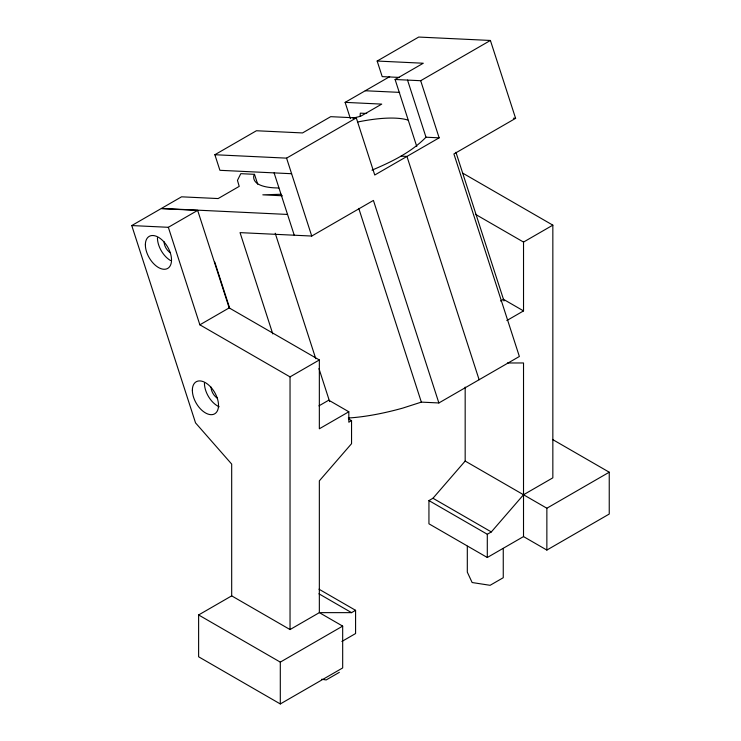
<?xml version="1.0" encoding="UTF-8"?>
<svg xmlns="http://www.w3.org/2000/svg" width="741" height="741" viewBox="0 0 741 741"><rect width="100%" height="100%" fill="white"/><g stroke="black" fill="none" stroke-linecap="round" stroke-linejoin="round"><path stroke-width="1.11" d="M465.172 387.08L465.172 461.059L432.966 498.248L428.937 500.573L428.937 523.804L487.3 557.501L523.517 536.586L523.526 362.97L507.428 362.979M546.858 550.063L546.867 508.224L609.241 472.212L609.241 514.041L546.858 550.063L523.517 536.586M360.043 116.467L360.33 113.16L366.73 113.466M287.536 214.445L161.427 208.434L181.545 196.819L218.132 198.56L239.213 186.38L237.463 180.378L240.788 173.672L254.506 174.33L253.765 175.812A85.372 24.249 -17.9 0 0 278.838 187.964M428.937 500.573L487.3 534.261L491.32 531.936L523.526 494.756L552.842 477.834L552.842 225.153L462.662 173.098M416.766 146.505L395.101 79.5L420.684 80.713L439.144 137.835L425.992 137.205C411.116 152.479 391.368 161.927 371.982 170.161M399.492 77.434L382.199 76.619L377.16 61.04L418.711 37.05L490.403 40.459L515.606 118.338L453.909 153.961L519.367 356.486L438.876 402.956L373.418 200.431L311.729 236.046L291.611 173.718L219.91 170.31L214.871 154.73L256.423 130.749L302.541 132.935L330.708 116.67L356.291 117.893L374.751 175.015L439.144 137.835M231.683 595.866L231.683 464.088L195.541 422.889L131.759 225.56L161.075 208.638L197.652 210.379L229.173 307.904L319.343 359.959L319.343 428.789L348.816 411.774L348.816 422.213L351.549 420.638L351.549 443.674L319.343 480.853L319.343 612.64L290.037 629.563L231.683 595.866L198.616 614.956L198.616 656.785L280.302 703.95L342.685 667.937L342.675 626.108L319.343 612.64L351.549 612.64L355.578 610.315L355.578 633.546L341.87 641.465M350.382 118.597L345.13 102.369L389.683 76.656M395.101 79.5L423.278 63.235L377.16 61.04M214.871 154.73L286.572 158.139L356.291 117.893M420.684 80.713L490.403 40.459M131.759 225.56L168.346 227.302L197.652 210.379M168.346 227.302L199.866 324.817L229.173 307.904M199.866 324.817L290.037 376.882L319.343 359.959M475.435 214.306L523.526 242.075L552.842 225.153M318.936 405.864L328.754 400.186L348.816 411.774M500.527 301.022L503.472 299.318L523.526 310.905L523.526 242.075M506.825 320.547L523.526 310.905M198.616 614.956L280.302 662.121L342.675 626.108M339.341 672.346L326.179 679.942L321.687 679.247M438.876 402.956L421.351 402.122L402.752 408.106A102.453 29.094 -17.9 0 1 348.326 417.998M352.994 118.106L360.626 116.291L381.717 104.111L345.13 102.369M281.172 194.262L262.805 194.837L282.414 195.781M365.257 90.754L399.658 92.384M513.42 118.236L515.606 118.338M401.094 156.147L406.948 156.425L479.121 379.725M311.729 236.046L240.038 232.628L272.771 333.895M552.453 439.432L609.241 472.212M465.172 461.059L546.867 508.224M348.965 419.137L351.549 420.638M432.966 498.248L491.32 531.936M318.982 589.188L355.578 610.315M318.908 593.791L351.549 612.64M455.937 152.276L504 300.957M407.531 80.084L425.992 137.205M358.774 208.406L421.351 402.122M286.572 158.139L291.611 173.718M274.105 172.903L294.251 235.212M275.217 233.239L315.768 358.709M318.973 368.61L329.643 401.631M254.506 174.33L257.692 184.185M214.788 262.101L229.719 308.293M503.259 548.414L503.259 577.711L490.097 585.307L472.128 582.528L467.312 572.145L467.312 546.237M487.3 534.261L487.3 557.501M290.037 376.882L290.037 629.563M280.302 662.121L280.302 703.95M170.523 252.857A9.105 5.261 60 0 1 164.076 241.705M217.511 398.26A9.105 5.261 60 0 1 211.074 387.108M219.216 406.79A18.497 10.68 60 0 1 204.433 383.273M170.523 260.526A18.497 10.68 60 0 1 157.435 237.87M357.968 121.95A85.372 24.249 -17.9 0 1 407.772 120.023M192.354 390.248A18.497 10.68 60 0 0 211.982 414.654A18.497 10.68 60 0 0 211.982 388.497A18.497 10.68 60 0 0 192.354 390.248M145.366 244.845A18.497 10.68 60 0 0 164.984 269.252A18.497 10.68 60 0 0 164.984 243.085A18.497 10.68 60 0 0 145.366 244.845"/></g></svg>
